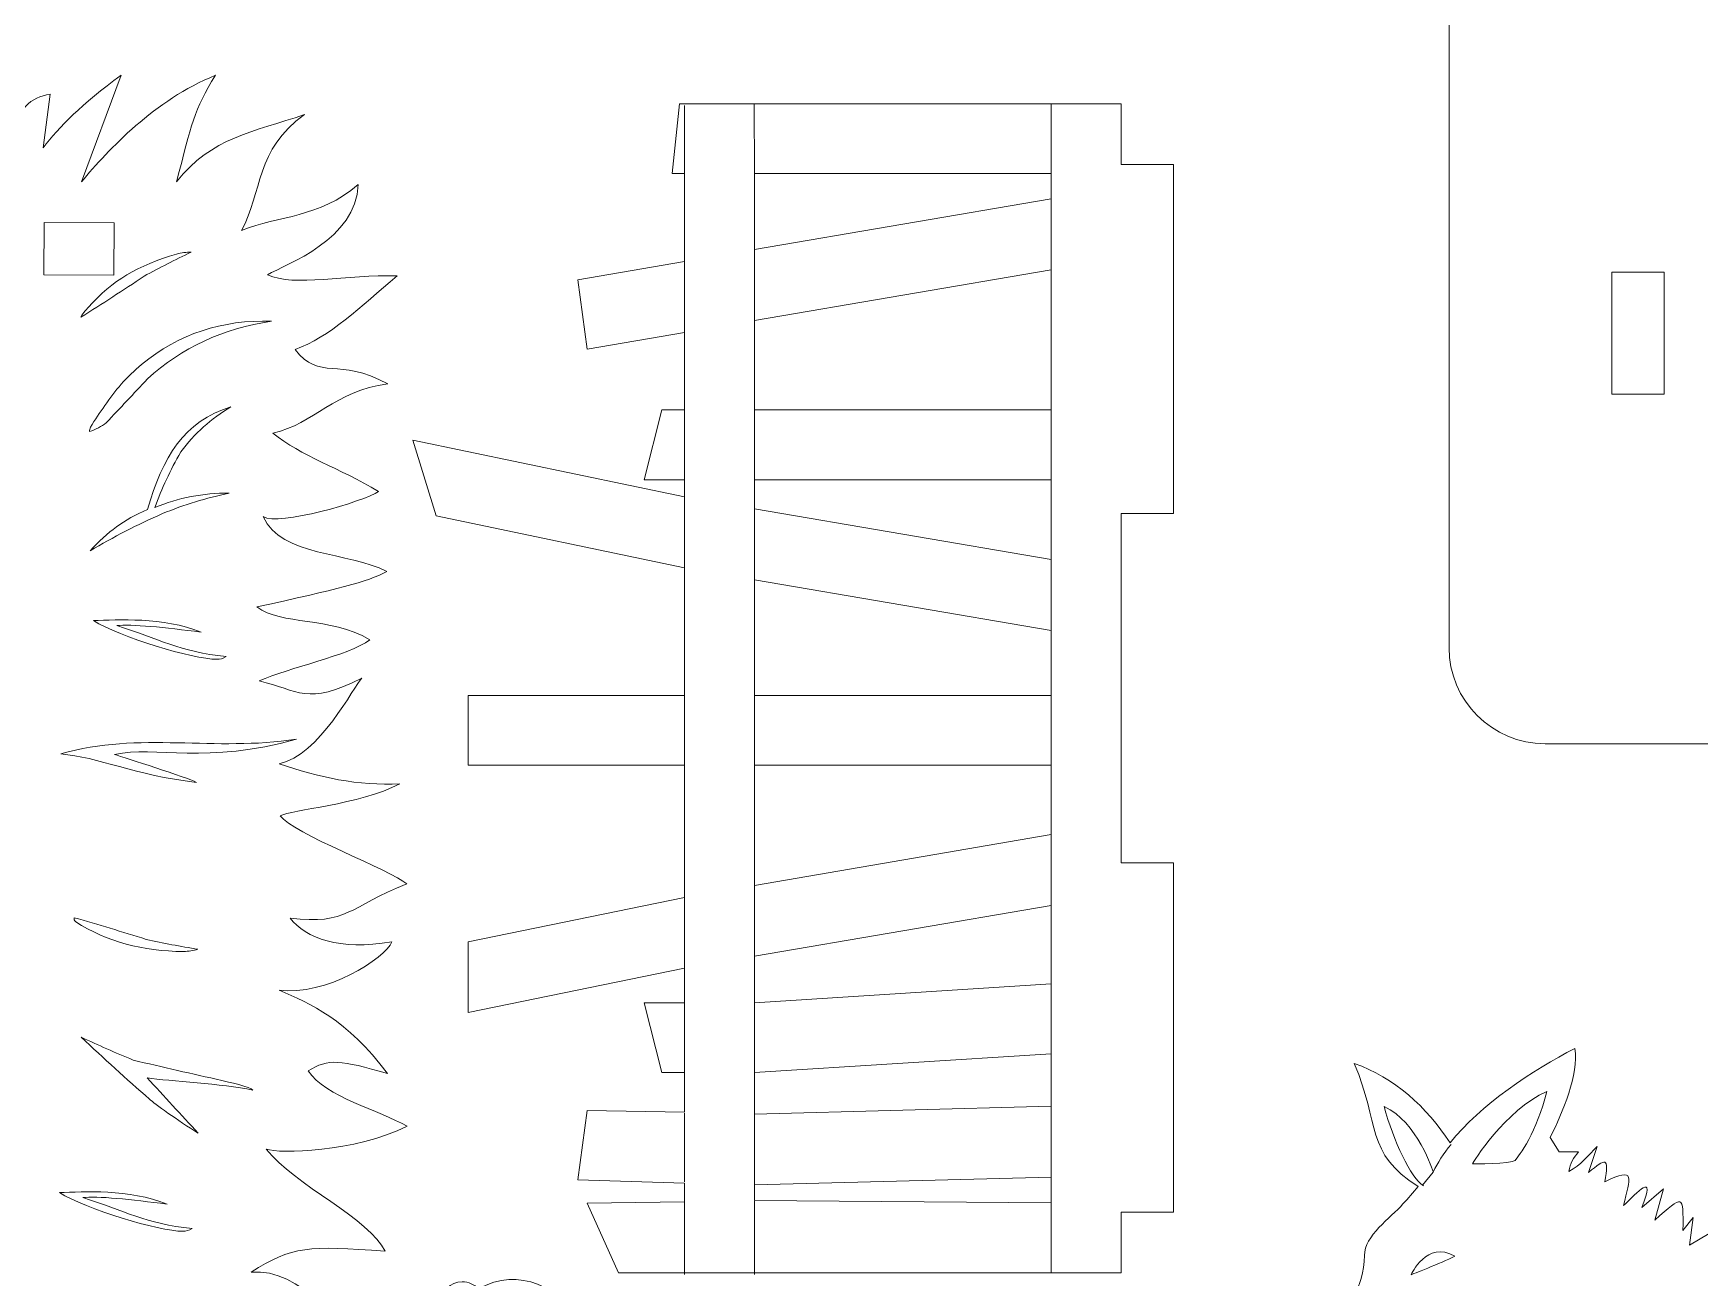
# Model space of a CAD drawing. Header units: millimetres. Extents: x -289 to 288, y -155 to 155.
# Drawn here: x 57.3 to 152.7, y -65.3 to 5.9 of the extents above; entities that cross this region are included whole.
import ezdxf

# ---------------------------------------------------------------- set-up
doc = ezdxf.new("R2010")
doc.units = ezdxf.units.MM
doc.header["$MEASUREMENT"] = 0
doc.layers.add('_0 28129', color=7, linetype='Continuous')

msp = doc.modelspace()

# ---------------------------------------------------------------- linework, layer by layer
at = {"layer": '_0 28129', "lineweight": 9}
for points, knots in [([(288.3793, 149.7266), (288.3793, 149.7266), (288.3793, -29.2675), (288.3793, -29.2675), (288.3793, -32.2941), (285.9028, -34.7704), (282.8764, -34.7704), (282.8764, -34.7704), (143.8823, -34.7704), (143.8823, -34.7704), (140.8559, -34.7704), (138.3793, -32.2939), (138.3793, -29.2675), (138.3793, -29.2675), (138.3793, 149.7266), (138.3793, 149.7266), (138.3793, 152.753), (140.8557, 155.2296), (143.8823, 155.2296), (143.8823, 155.2296), (282.8764, 155.2296), (282.8764, 155.2296), (285.903, 155.2296), (288.3793, 152.7532), (288.3793, 149.7266)], [0, 0, 0, 0, 0.125, 0.125, 0.125, 0.25, 0.25, 0.25, 0.375, 0.375, 0.375, 0.5, 0.5, 0.5, 0.625, 0.625, 0.625, 0.75, 0.75, 0.75, 0.875, 0.875, 0.875, 1, 1, 1, 1]), ([(69.558, -81.7732), (69.0666, -81.1802), (68.7035, -80.5333), (68.4819, -79.8268), (71.9935, -80.3969), (73.7049, -80.2872), (76.2805, -79.2121), (71.9943, -78.6985), (71.214, -76.6162), (70.1175, -75.5375), (71.6258, -74.8069), (75.2271, -74.2782), (78.1012, -74.1698), (75.8307, -72.2796), (71.429, -71.9133), (70.0607, -71.104), (71.5273, -69.6094), (74.8307, -69.9515), (76.1782, -68.7333), (75.0192, -68.3406), (72.6414, -64.7638), (69.7709, -65.0337), (72.1298, -63.5344), (73.0407, -63.4991), (77.4427, -63.8375), (76.6117, -62.0006), (72.2336, -60.0344), (70.6415, -57.9843), (71.3771, -58.2598), (75.6976, -58.1749), (78.7063, -56.6645), (77.1246, -55.7867), (74.0149, -54.9805), (73.0319, -53.505), (74.1999, -52.7819), (74.8763, -52.876), (77.5872, -53.6623), (75.2345, -50.533), (73.1672, -49.6482), (71.3767, -48.8814), (74.0022, -49.2525), (77.4883, -47.0496), (77.8267, -46.1149), (74.8145, -46.6277), (72.9162, -45.9038), (71.9992, -44.7611), (75.323, -45.154), (75.3394, -44.1225), (78.6838, -42.7951), (77.8017, -42.0249), (72.1063, -39.8796), (71.4386, -38.897), (72.0635, -38.543), (75.9245, -38.2824), (78.2979, -37.0626), (75.9187, -37.197), (73.6164, -36.688), (71.3705, -35.9148), (73.6814, -35.4774), (75.6675, -31.448), (76.1166, -31.0065), (72.9706, -32.6204), (72.4845, -31.6994), (70.2305, -31.1705), (71.9677, -30.3914), (75.3348, -29.7441), (76.5702, -28.8086), (74.2339, -27.4629), (71.5161, -28.0026), (70.1054, -26.932), (74.7239, -25.9085), (76.3867, -25.5276), (77.5469, -24.9032), (75.3307, -23.749), (71.5113, -24.0903), (70.4689, -21.7612), (71.2936, -22.327), (76.248, -20.8914), (77.0759, -20.3214), (74.8067, -18.9583), (72.6409, -18.3062), (71.0138, -16.9778), (73.4236, -16.4387), (74.507, -14.5686), (77.605, -14.1591), (74.7497, -12.5905), (73.7199, -14.039), (72.2857, -12.1807), (74.2521, -11.5152), (76.0236, -9.7324), (78.1294, -7.9781), (75.2551, -7.8708), (72.2228, -8.6359), (70.7143, -7.9059), (71.7633, -7.327), (75.841, -5.8587), (75.8925, -2.7489), (73.6581, -4.6731), (71.3886, -4.4932), (69.223, -5.3827), (70.4246, -3.1683), (70.0054, -0.7472), (72.8279, 1.2606), (69.9163, 0.2757), (67.4939, -0.0437), (65.5053, -2.583), (66.351, 0.7057), (66.4991, 1.5239), (67.7231, 3.5122), (64.2347, 2.0921), (61.6233, -0.7215), (60.0555, -2.5839), (60.0555, -2.5839), (62.3268, 3.5161), (62.3268, 3.5161), (60.0452, 1.8637), (58.7807, 0.5544), (57.8638, -0.6393), (57.8638, -0.6393), (58.2605, 2.4326), (58.2605, 2.4326), (57.149, 2.2562), (56.4023, 1.6762), (55.9048, -0.3884), (55.9048, -0.3884), (55.9048, -81.7732), (55.9048, -81.7732), (55.9048, -81.7732), (69.558, -81.7732), (69.558, -81.7732)], [0, 0, 0, 0, 0.0232558, 0.0232558, 0.0232558, 0.0465116, 0.0465116, 0.0465116, 0.0697674, 0.0697674, 0.0697674, 0.0930233, 0.0930233, 0.0930233, 0.1162791, 0.1162791, 0.1162791, 0.1395349, 0.1395349, 0.1395349, 0.1627907, 0.1627907, 0.1627907, 0.1860465, 0.1860465, 0.1860465, 0.2093023, 0.2093023, 0.2093023, 0.2325581, 0.2325581, 0.2325581, 0.255814, 0.255814, 0.255814, 0.2790698, 0.2790698, 0.2790698, 0.3023256, 0.3023256, 0.3023256, 0.3255814, 0.3255814, 0.3255814, 0.3488372, 0.3488372, 0.3488372, 0.372093, 0.372093, 0.372093, 0.3953488, 0.3953488, 0.3953488, 0.4186047, 0.4186047, 0.4186047, 0.4418605, 0.4418605, 0.4418605, 0.4651163, 0.4651163, 0.4651163, 0.4883721, 0.4883721, 0.4883721, 0.5116279, 0.5116279, 0.5116279, 0.5348837, 0.5348837, 0.5348837, 0.5581395, 0.5581395, 0.5581395, 0.5813953, 0.5813953, 0.5813953, 0.6046512, 0.6046512, 0.6046512, 0.627907, 0.627907, 0.627907, 0.6511628, 0.6511628, 0.6511628, 0.6744186, 0.6744186, 0.6744186, 0.6976744, 0.6976744, 0.6976744, 0.7209302, 0.7209302, 0.7209302, 0.744186, 0.744186, 0.744186, 0.7674419, 0.7674419, 0.7674419, 0.7906977, 0.7906977, 0.7906977, 0.8139535, 0.8139535, 0.8139535, 0.8372093, 0.8372093, 0.8372093, 0.8604651, 0.8604651, 0.8604651, 0.8837209, 0.8837209, 0.8837209, 0.9069767, 0.9069767, 0.9069767, 0.9302326, 0.9302326, 0.9302326, 0.9534884, 0.9534884, 0.9534884, 0.9767442, 0.9767442, 0.9767442, 1, 1, 1, 1]), ([(119.5993, 1.8835), (119.5993, 1.8835), (94.3055, 1.8835), (94.3055, 1.8835), (94.3055, 1.8835), (93.8823, -2.1165), (93.8823, -2.1165), (93.8823, -2.1165), (94.5993, -2.1165), (94.5993, -2.1165), (94.5993, -2.1165), (94.5993, -7.1525), (94.5993, -7.1525), (94.5993, -7.1525), (88.4817, -8.1984), (88.4817, -8.1984), (88.4817, -8.1984), (89.0177, -12.1648), (89.0177, -12.1648), (89.0177, -12.1648), (94.5993, -11.2105), (94.5993, -11.2105), (94.5993, -11.2105), (94.5993, -15.6512), (94.5993, -15.6512), (94.5993, -15.6512), (93.2914, -15.6512), (93.2914, -15.6512), (93.2914, -15.6512), (92.2914, -19.6512), (92.2914, -19.6512), (92.2914, -19.6512), (94.5993, -19.6512), (94.5993, -19.6512), (94.5993, -19.6512), (94.5993, -20.6318), (94.5993, -20.6318), (94.5993, -20.6318), (79.0253, -17.3753), (79.0253, -17.3753), (79.0253, -17.3753), (80.3668, -21.7087), (80.3668, -21.7087), (80.3668, -21.7087), (94.5993, -24.6899), (94.5993, -24.6899), (94.5993, -24.6899), (94.5993, -32.004), (94.5993, -32.004), (94.5993, -32.004), (82.1945, -32.004), (82.1945, -32.004), (82.1945, -32.004), (82.1945, -36.004), (82.1945, -36.004), (82.1945, -36.004), (94.5993, -36.004), (94.5993, -36.004), (94.5993, -36.004), (94.5993, -43.5653), (94.5993, -43.5653), (94.5993, -43.5653), (82.1945, -46.1103), (82.1945, -46.1103), (82.1945, -46.1103), (82.1945, -50.1684), (82.1945, -50.1684), (82.1945, -50.1684), (94.5993, -47.6234), (94.5993, -47.6234), (94.5993, -47.6234), (94.5993, -49.604), (94.5993, -49.604), (94.5993, -49.604), (92.2914, -49.604), (92.2914, -49.604), (92.2914, -49.604), (93.2914, -53.604), (93.2914, -53.604), (93.2914, -53.604), (94.5993, -53.604), (94.5993, -53.604), (94.5993, -53.604), (94.5993, -55.8681), (94.5993, -55.8681), (94.5993, -55.8681), (89.0177, -55.7717), (89.0177, -55.7717), (89.0177, -55.7717), (88.4817, -59.7381), (88.4817, -59.7381), (88.4817, -59.7381), (94.5993, -59.9261), (94.5993, -59.9261), (94.5993, -59.9261), (94.5993, -61.0047), (94.5993, -61.0047), (94.5993, -61.0047), (89.0211, -61.0762), (89.0211, -61.0762), (89.0211, -61.0762), (90.8096, -65.066), (90.8096, -65.066), (90.8096, -65.066), (119.5993, -65.066), (119.5993, -65.066), (119.5993, -65.066), (119.5993, -61.5912), (119.5993, -61.5912), (119.5993, -61.5912), (122.5993, -61.5912), (122.5993, -61.5912), (122.5993, -61.5912), (122.5993, -41.5912), (122.5993, -41.5912), (122.5993, -41.5912), (119.5993, -41.5912), (119.5993, -41.5912), (119.5993, -41.5912), (119.5993, -21.5912), (119.5993, -21.5912), (119.5993, -21.5912), (122.5993, -21.5912), (122.5993, -21.5912), (122.5993, -21.5912), (122.5993, -1.5912), (122.5993, -1.5912), (122.5993, -1.5912), (119.5993, -1.5912), (119.5993, -1.5912), (119.5993, -1.5912), (119.5993, 1.8835), (119.5993, 1.8835)], [0, 0, 0, 0, 0.0227273, 0.0227273, 0.0227273, 0.0454545, 0.0454545, 0.0454545, 0.0681818, 0.0681818, 0.0681818, 0.0909091, 0.0909091, 0.0909091, 0.1136364, 0.1136364, 0.1136364, 0.1363636, 0.1363636, 0.1363636, 0.1590909, 0.1590909, 0.1590909, 0.1818182, 0.1818182, 0.1818182, 0.2045455, 0.2045455, 0.2045455, 0.2272727, 0.2272727, 0.2272727, 0.25, 0.25, 0.25, 0.2727273, 0.2727273, 0.2727273, 0.2954545, 0.2954545, 0.2954545, 0.3181818, 0.3181818, 0.3181818, 0.3409091, 0.3409091, 0.3409091, 0.3636364, 0.3636364, 0.3636364, 0.3863636, 0.3863636, 0.3863636, 0.4090909, 0.4090909, 0.4090909, 0.4318182, 0.4318182, 0.4318182, 0.4545455, 0.4545455, 0.4545455, 0.4772727, 0.4772727, 0.4772727, 0.5, 0.5, 0.5, 0.5227273, 0.5227273, 0.5227273, 0.5454545, 0.5454545, 0.5454545, 0.5681818, 0.5681818, 0.5681818, 0.5909091, 0.5909091, 0.5909091, 0.6136364, 0.6136364, 0.6136364, 0.6363636, 0.6363636, 0.6363636, 0.6590909, 0.6590909, 0.6590909, 0.6818182, 0.6818182, 0.6818182, 0.7045455, 0.7045455, 0.7045455, 0.7272727, 0.7272727, 0.7272727, 0.75, 0.75, 0.75, 0.7727273, 0.7727273, 0.7727273, 0.7954545, 0.7954545, 0.7954545, 0.8181818, 0.8181818, 0.8181818, 0.8409091, 0.8409091, 0.8409091, 0.8636364, 0.8636364, 0.8636364, 0.8863636, 0.8863636, 0.8863636, 0.9090909, 0.9090909, 0.9090909, 0.9318182, 0.9318182, 0.9318182, 0.9545455, 0.9545455, 0.9545455, 0.9772727, 0.9772727, 0.9772727, 1, 1, 1, 1]), ([(98.5993, -6.4686), (98.5993, -6.4686), (115.5993, -3.5622), (115.5993, -3.5622), (115.5993, -3.5622), (115.5993, -2.1165), (115.5993, -2.1165), (115.5993, -2.1165), (98.5993, -2.1165), (98.5993, -2.1165), (98.5993, -2.1165), (98.5993, -6.4686), (98.5993, -6.4686)], [0, 0, 0, 0, 0.25, 0.25, 0.25, 0.5, 0.5, 0.5, 0.75, 0.75, 0.75, 1, 1, 1, 1]), ([(57.923, -4.9114), (57.923, -4.9114), (57.9048, -7.9113), (57.9048, -7.9113), (57.9048, -7.9113), (61.9048, -7.9295), (61.9048, -7.9295), (61.9048, -7.9295), (61.923, -4.9295), (61.923, -4.9295), (61.923, -4.9295), (57.923, -4.9114), (57.923, -4.9114)], [0, 0, 0, 0, 0.25, 0.25, 0.25, 0.5, 0.5, 0.5, 0.75, 0.75, 0.75, 1, 1, 1, 1]), ([(98.5993, -10.5266), (98.5993, -10.5266), (98.5993, -15.6512), (98.5993, -15.6512), (98.5993, -15.6512), (115.5993, -15.6512), (115.5993, -15.6512), (115.5993, -15.6512), (115.5993, -7.6202), (115.5993, -7.6202), (115.5993, -7.6202), (98.5993, -10.5266), (98.5993, -10.5266)], [0, 0, 0, 0, 0.25, 0.25, 0.25, 0.5, 0.5, 0.5, 0.75, 0.75, 0.75, 1, 1, 1, 1]), ([(147.7103, -14.7523), (147.7103, -14.7523), (147.7103, -7.7523), (147.7103, -7.7523), (147.7103, -7.7523), (150.7103, -7.7523), (150.7103, -7.7523), (150.7103, -7.7523), (150.7103, -14.7523), (150.7103, -14.7523), (150.7103, -14.7523), (147.7103, -14.7523), (147.7103, -14.7523)], [0, 0, 0, 0, 0.25, 0.25, 0.25, 0.5, 0.5, 0.5, 0.75, 0.75, 0.75, 1, 1, 1, 1]), ([(115.5993, -19.6512), (115.5993, -19.6512), (115.5993, -24.2222), (115.5993, -24.2222), (115.5993, -24.2222), (98.5993, -21.3157), (98.5993, -21.3157), (98.5993, -21.3157), (98.5993, -19.6512), (98.5993, -19.6512), (98.5993, -19.6512), (115.5993, -19.6512), (115.5993, -19.6512)], [0, 0, 0, 0, 0.25, 0.25, 0.25, 0.5, 0.5, 0.5, 0.75, 0.75, 0.75, 1, 1, 1, 1]), ([(115.5993, -32.004), (115.5993, -32.004), (98.5993, -32.004), (98.5993, -32.004), (98.5993, -32.004), (98.5993, -25.3737), (98.5993, -25.3737), (98.5993, -25.3737), (115.5993, -28.2802), (115.5993, -28.2802), (115.5993, -28.2802), (115.5993, -32.004), (115.5993, -32.004)], [0, 0, 0, 0, 0.25, 0.25, 0.25, 0.5, 0.5, 0.5, 0.75, 0.75, 0.75, 1, 1, 1, 1]), ([(190.3001, -112.2846), (190.3001, -112.2846), (175.3001, -112.2846), (175.3001, -112.2846), (175.3001, -112.2846), (175.3001, -109.2846), (175.3001, -109.2846), (175.3001, -109.2846), (164.6109, -109.2846), (164.6109, -109.2846), (164.6109, -109.2846), (164.6109, -112.2846), (164.6109, -112.2846), (164.6109, -112.2846), (149.6109, -112.2846), (149.6109, -112.2846), (149.6109, -112.2846), (149.6109, -109.2846), (149.6109, -109.2846), (149.6109, -109.2846), (142.1426, -109.2846), (142.1426, -109.2846), (145.87, -107.6831), (149.1952, -107.012), (151.2849, -106.9306), (151.5971, -104.9994), (153.6756, -103.6083), (153.9171, -101.6194), (154.001, -100.9283), (153.4038, -97.0759), (153.0886, -96.4907), (152.6453, -95.6678), (153.0533, -93.1213), (152.4984, -91.8529), (151.5888, -89.7736), (151.2733, -87.1426), (150.6565, -84.9552), (148.5431, -85.0964), (147.6887, -82.1108), (146.8906, -80.6946), (142.441, -85.0279), (137.7057, -81.2426), (137.0166, -75.7293), (136.939, -75.1085), (136.8034, -74.4973), (136.6072, -73.9037), (135.8021, -74.2947), (135.2563, -74.8262), (134.7774, -75.6074), (133.808, -77.1888), (132.9189, -76.0504), (132.6463, -75.9164), (131.1549, -75.7625), (130.2263, -74.8595), (129.9607, -73.3988), (129.2259, -69.358), (133.5323, -67.8267), (133.5323, -64.0775), (133.5323, -62.9543), (135.0194, -61.9322), (135.7414, -61.1283), (136.0357, -60.8006), (136.3244, -60.4675), (136.6101, -60.1322), (133.5707, -58.198), (134.4287, -56.5686), (132.9562, -53.0779), (135.2217, -53.8726), (137.1152, -55.5804), (138.4397, -57.6226), (140.1629, -55.456), (143.2131, -53.4308), (145.5879, -52.2181), (145.8331, -53.7061), (144.8896, -55.8745), (144.1729, -57.3111), (144.1729, -57.3111), (144.6862, -58.144), (144.6862, -58.144), (144.6862, -58.144), (145.8015, -58.144), (145.8015, -58.144), (145.5265, -58.4802), (145.2824, -58.7954), (145.2495, -59.2595), (145.9229, -58.9318), (146.3821, -58.3079), (146.8562, -57.8337), (146.8562, -57.8337), (146.3686, -59.3275), (146.3686, -59.3275), (147.3863, -58.4908), (147.5323, -58.4073), (147.3054, -59.8668), (149.1049, -58.9541), (148.7583, -59.6245), (148.3729, -61.2234), (149.1418, -60.4863), (150.2736, -59.1839), (149.4271, -61.3376), (149.4271, -61.3376), (150.6654, -60.2511), (150.6654, -60.2511), (150.6654, -60.2511), (150.1684, -62.0456), (150.1684, -62.0456), (151.8146, -60.6035), (151.8002, -60.5132), (151.7782, -62.6418), (151.7782, -62.6418), (152.3637, -61.8939), (152.3637, -61.8939), (152.3637, -61.8939), (152.156, -63.4865), (152.156, -63.4865), (152.156, -63.4865), (153.2705, -62.8232), (153.2705, -62.8232), (153.2705, -62.8232), (153.2705, -64.0483), (153.2705, -64.0483), (153.2705, -64.0483), (155.0068, -63.1958), (155.0068, -63.1958), (155.0068, -63.1958), (154.4282, -64.4848), (154.4282, -64.4848), (154.4282, -64.4848), (154.7803, -64.3243), (154.7803, -64.3243), (155.1111, -63.3254), (156.3507, -62.1424), (157.2206, -61.5459), (156.8245, -60.5715), (157.1428, -60.6407), (158.0363, -59.9495), (158.6268, -59.4927), (163.3539, -56.0754), (163.5232, -55.8135), (163.9717, -55.1197), (164.3793, -53.2715), (165.1351, -52.0904), (165.4259, -51.6359), (165.0776, -50.7926), (165.5459, -50.1556), (165.9104, -49.6598), (165.6514, -48.5071), (165.9208, -47.9492), (166.146, -47.4828), (166.9056, -46.6847), (167.4621, -46.4159), (167.3136, -46.1421), (166.7586, -45.5506), (166.5333, -45.4058), (165.7043, -46.1936), (165.4915, -46.9671), (164.0959, -46.8011), (163.4234, -46.7211), (162.9391, -46.3938), (162.6114, -45.8126), (163.232, -45.4849), (163.5049, -44.0423), (163.3145, -43.8431), (163.0098, -43.5245), (162.5203, -43.519), (162.6626, -42.891), (162.6626, -42.891), (162.0682, -42.7939), (162.0682, -42.7939), (162.4722, -41.7746), (163.0911, -40.8106), (162.6507, -39.6475), (162.2852, -38.9901), (161.9683, -37.9062), (162.44, -37.238), (163.0565, -36.3649), (164.111, -36.4429), (165.0617, -36.2134), (166.1441, -35.9522), (167.3852, -35.2596), (168.4663, -35.8545), (172.7782, -38.227), (169.9533, -39.7381), (172.2585, -42.52), (172.9921, -43.4053), (173.7404, -45.1445), (172.1305, -45.5325), (173.36, -46.3986), (174.0836, -47.6703), (174.3914, -49.0724), (175.7515, -55.27), (175.4715, -57.8574), (175.4715, -63.7164), (175.4715, -64.6362), (174.3894, -66.5136), (173.5676, -67.1931), (177.7625, -66.277), (181.1362, -64.9434), (185.5236, -66.1194), (187.8075, -66.7316), (189.9875, -68.014), (190.961, -70.2578), (191.8215, -72.1603), (192.1263, -74.3424), (191.9879, -76.4183), (191.8377, -78.6708), (191.8188, -82.5409), (193.2796, -84.4461), (194.4575, -85.9823), (194.5811, -91.2254), (194.6362, -93.3205), (193.8679, -91.7324), (193.0083, -90.2495), (191.9941, -88.8062), (190.6537, -86.8986), (190.2763, -84.5168), (190.4381, -82.201), (190.6258, -79.5155), (190.7251, -79.273), (190.6554, -76.4185), (189.7959, -79.0311), (188.6812, -81.7319), (187.078, -83.9755), (185.8136, -85.7449), (185.9376, -88.3226), (186.9131, -90.1977), (187.3548, -91.0468), (187.9865, -92.1249), (187.8352, -93.1083), (187.5007, -95.282), (186.445, -101.4239), (186.7527, -103.6567), (186.8432, -104.3135), (187.261, -104.8987), (186.696, -105.4635), (186.5886, -105.5708), (186.443, -105.7119), (186.2956, -105.8661), (189.8812, -104.6951), (191.4904, -105.8873), (194.1796, -109.2846), (194.1796, -109.2846), (190.3001, -109.2846), (190.3001, -109.2846), (190.3001, -109.2846), (190.3001, -112.2846), (190.3001, -112.2846)], [0, 0, 0, 0, 0.0121951, 0.0121951, 0.0121951, 0.0243902, 0.0243902, 0.0243902, 0.0365854, 0.0365854, 0.0365854, 0.0487805, 0.0487805, 0.0487805, 0.0609756, 0.0609756, 0.0609756, 0.0731707, 0.0731707, 0.0731707, 0.0853659, 0.0853659, 0.0853659, 0.097561, 0.097561, 0.097561, 0.1097561, 0.1097561, 0.1097561, 0.1219512, 0.1219512, 0.1219512, 0.1341463, 0.1341463, 0.1341463, 0.1463415, 0.1463415, 0.1463415, 0.1585366, 0.1585366, 0.1585366, 0.1707317, 0.1707317, 0.1707317, 0.1829268, 0.1829268, 0.1829268, 0.195122, 0.195122, 0.195122, 0.2073171, 0.2073171, 0.2073171, 0.2195122, 0.2195122, 0.2195122, 0.2317073, 0.2317073, 0.2317073, 0.2439024, 0.2439024, 0.2439024, 0.2560976, 0.2560976, 0.2560976, 0.2682927, 0.2682927, 0.2682927, 0.2804878, 0.2804878, 0.2804878, 0.2926829, 0.2926829, 0.2926829, 0.304878, 0.304878, 0.304878, 0.3170732, 0.3170732, 0.3170732, 0.3292683, 0.3292683, 0.3292683, 0.3414634, 0.3414634, 0.3414634, 0.3536585, 0.3536585, 0.3536585, 0.3658537, 0.3658537, 0.3658537, 0.3780488, 0.3780488, 0.3780488, 0.3902439, 0.3902439, 0.3902439, 0.402439, 0.402439, 0.402439, 0.4146341, 0.4146341, 0.4146341, 0.4268293, 0.4268293, 0.4268293, 0.4390244, 0.4390244, 0.4390244, 0.4512195, 0.4512195, 0.4512195, 0.4634146, 0.4634146, 0.4634146, 0.4756098, 0.4756098, 0.4756098, 0.4878049, 0.4878049, 0.4878049, 0.5, 0.5, 0.5, 0.5121951, 0.5121951, 0.5121951, 0.5243902, 0.5243902, 0.5243902, 0.5365854, 0.5365854, 0.5365854, 0.5487805, 0.5487805, 0.5487805, 0.5609756, 0.5609756, 0.5609756, 0.5731707, 0.5731707, 0.5731707, 0.5853659, 0.5853659, 0.5853659, 0.597561, 0.597561, 0.597561, 0.6097561, 0.6097561, 0.6097561, 0.6219512, 0.6219512, 0.6219512, 0.6341463, 0.6341463, 0.6341463, 0.6463415, 0.6463415, 0.6463415, 0.6585366, 0.6585366, 0.6585366, 0.6707317, 0.6707317, 0.6707317, 0.6829268, 0.6829268, 0.6829268, 0.695122, 0.695122, 0.695122, 0.7073171, 0.7073171, 0.7073171, 0.7195122, 0.7195122, 0.7195122, 0.7317073, 0.7317073, 0.7317073, 0.7439024, 0.7439024, 0.7439024, 0.7560976, 0.7560976, 0.7560976, 0.7682927, 0.7682927, 0.7682927, 0.7804878, 0.7804878, 0.7804878, 0.7926829, 0.7926829, 0.7926829, 0.804878, 0.804878, 0.804878, 0.8170732, 0.8170732, 0.8170732, 0.8292683, 0.8292683, 0.8292683, 0.8414634, 0.8414634, 0.8414634, 0.8536585, 0.8536585, 0.8536585, 0.8658537, 0.8658537, 0.8658537, 0.8780488, 0.8780488, 0.8780488, 0.8902439, 0.8902439, 0.8902439, 0.902439, 0.902439, 0.902439, 0.9146341, 0.9146341, 0.9146341, 0.9268293, 0.9268293, 0.9268293, 0.9390244, 0.9390244, 0.9390244, 0.9512195, 0.9512195, 0.9512195, 0.9634146, 0.9634146, 0.9634146, 0.9756098, 0.9756098, 0.9756098, 0.9878049, 0.9878049, 0.9878049, 1, 1, 1, 1]), ([(115.5993, -39.975), (115.5993, -39.975), (98.5993, -42.8815), (98.5993, -42.8815), (98.5993, -42.8815), (98.5993, -36.004), (98.5993, -36.004), (98.5993, -36.004), (115.5993, -36.004), (115.5993, -36.004), (115.5993, -36.004), (115.5993, -39.975), (115.5993, -39.975)], [0, 0, 0, 0, 0.25, 0.25, 0.25, 0.5, 0.5, 0.5, 0.75, 0.75, 0.75, 1, 1, 1, 1]), ([(115.5993, -48.5283), (115.5993, -48.5283), (115.5993, -44.033), (115.5993, -44.033), (115.5993, -44.033), (98.5993, -46.9395), (98.5993, -46.9395), (98.5993, -46.9395), (98.5993, -49.604), (98.5993, -49.604), (98.5993, -49.604), (115.5993, -48.5283), (115.5993, -48.5283)], [0, 0, 0, 0, 0.25, 0.25, 0.25, 0.5, 0.5, 0.5, 0.75, 0.75, 0.75, 1, 1, 1, 1]), ([(98.5993, -55.9801), (98.5993, -55.9801), (98.5993, -53.604), (98.5993, -53.604), (98.5993, -53.604), (115.5993, -52.5283), (115.5993, -52.5283), (115.5993, -52.5283), (115.5993, -55.5266), (115.5993, -55.5266), (115.5993, -55.5266), (98.5993, -55.9801), (98.5993, -55.9801)], [0, 0, 0, 0, 0.25, 0.25, 0.25, 0.5, 0.5, 0.5, 0.75, 0.75, 0.75, 1, 1, 1, 1]), ([(98.5993, -60.0381), (98.5993, -60.0381), (115.5993, -59.5846), (115.5993, -59.5846), (115.5993, -59.5846), (115.5993, -61.066), (115.5993, -61.066), (115.5993, -61.066), (98.5993, -60.9332), (98.5993, -60.9332), (98.5993, -60.9332), (98.5993, -60.0381), (98.5993, -60.0381)], [0, 0, 0, 0, 0.25, 0.25, 0.25, 0.5, 0.5, 0.5, 0.75, 0.75, 0.75, 1, 1, 1, 1]), ([(88.7618, -138.734), (88.7618, -138.734), (88.7618, -141.734), (88.7618, -141.734), (88.7618, -141.734), (66.7618, -141.734), (66.7618, -141.734), (66.7618, -141.734), (66.7618, -138.734), (66.7618, -138.734), (66.7618, -138.734), (65.6096, -138.734), (65.6096, -138.734), (64.6108, -138.4523), (63.4446, -138.0505), (62.6496, -137.5446), (62.2255, -137.2746), (61.9019, -136.8955), (62.0101, -136.363), (62.0948, -135.9461), (62.4594, -135.537), (62.7344, -135.2253), (63.186, -134.7135), (63.6415, -134.2188), (64.0734, -133.6883), (64.7321, -132.8792), (65.3288, -132.028), (65.8729, -131.1377), (66.2669, -130.4929), (66.5498, -129.6212), (66.7621, -128.899), (67.1053, -127.7318), (67.3671, -126.5254), (67.6005, -125.3319), (68.225, -122.1395), (68.6676, -118.8787), (69.0836, -115.6528), (69.5523, -112.0187), (69.9701, -108.3781), (70.4129, -104.7408), (70.8029, -101.5373), (71.1984, -98.3114), (71.7347, -95.1291), (71.991, -93.6084), (72.3718, -92.1138), (72.8827, -90.6589), (72.4021, -90.4118), (71.9467, -90.1248), (71.5287, -89.814), (71.3103, -89.6517), (71.2519, -89.3523), (71.3931, -89.1197), (71.5583, -88.8475), (71.7272, -88.5776), (71.8986, -88.3092), (71.929, -88.2615), (71.9659, -88.2204), (72.0075, -88.1863), (72.0215, -88.1322), (72.0449, -88.0799), (72.0776, -88.0296), (73.9545, -85.1431), (76.6518, -81.861), (79.7096, -80.0197), (79.3527, -79.4901), (79.1973, -78.8661), (79.2829, -78.22), (79.4088, -77.2694), (80.196, -76.5663), (81.0605, -76.175), (81.0374, -76.153), (81.016, -76.1287), (80.9965, -76.102), (80.9965, -76.102), (79.4542, -73.9902), (79.4542, -73.9902), (79.3439, -73.8392), (79.3213, -73.6567), (79.3914, -73.4833), (79.4615, -73.3099), (79.6046, -73.1945), (79.7889, -73.1626), (79.7889, -73.1626), (80.0827, -73.1118), (80.0827, -73.1118), (79.8511, -72.419), (79.7664, -71.5368), (79.7917, -70.8657), (79.8367, -69.673), (80.1964, -68.5563), (80.8999, -67.6148), (80.7236, -67.3989), (80.6202, -67.1245), (80.6202, -66.8305), (80.6202, -66.1421), (81.1786, -65.5836), (81.8671, -65.5836), (82.2274, -65.5836), (82.5546, -65.738), (82.7829, -65.9872), (85.1685, -64.6745), (87.4242, -65.9404), (88.8642, -67.9369), (88.8758, -67.9014), (88.8869, -67.8664), (88.8975, -67.832), (88.9468, -67.6724), (89.0562, -67.5556), (89.2123, -67.496), (89.3684, -67.4365), (89.5277, -67.4507), (89.6709, -67.5369), (90.5779, -68.0837), (90.6154, -69.2176), (90.999, -70.0997), (91.1078, -70.3499), (91.2009, -70.6219), (91.2322, -70.8941), (91.2488, -71.0388), (91.2111, -71.1694), (91.1199, -71.283), (91.0919, -71.3179), (91.0625, -71.3529), (91.032, -71.3877), (91.0371, -71.4004), (91.0419, -71.4133), (91.0462, -71.4266), (91.1825, -71.8437), (91.47, -72.3007), (91.8923, -72.4697), (92.2601, -72.6168), (92.6417, -72.7259), (93.0062, -72.8731), (93.3886, -73.0276), (93.7346, -73.2522), (93.8049, -73.6914), (93.8055, -73.6955), (93.8061, -73.699), (93.8066, -73.7032), (93.8624, -74.1102), (93.6692, -74.2743), (93.4026, -74.5113), (93.3252, -74.5801), (93.2609, -74.6633), (93.2064, -74.7537), (93.8347, -75.2534), (93.7407, -76.3719), (93.6591, -77.1346), (93.6238, -77.4649), (93.4038, -78.9641), (93.6806, -79.1878), (94.3218, -79.7061), (94.6429, -80.6347), (94.6887, -81.4391), (94.7039, -81.7054), (94.6868, -82.0115), (94.6173, -82.2999), (94.6173, -82.2999), (95.3819, -81.6242), (95.3819, -81.6242), (95.5261, -81.4967), (95.713, -81.4586), (95.8956, -81.5194), (95.9196, -81.5274), (95.9426, -81.5368), (95.9646, -81.5475), (96.1129, -81.517), (96.2681, -81.5529), (96.3939, -81.653), (96.3939, -81.653), (98.9946, -83.7231), (98.9946, -83.7231), (99.0751, -83.7872), (99.1327, -83.8683), (99.1646, -83.9584), (99.1956, -83.9775), (99.2251, -84.0001), (99.253, -84.0262), (99.386, -84.1507), (99.4426, -84.3194), (99.4117, -84.499), (99.4117, -84.499), (98.8014, -88.0387), (98.8014, -88.0387), (99.1578, -88.0321), (99.5009, -88.1319), (99.7371, -88.4259), (100.2625, -89.08), (99.7228, -89.9966), (99.3012, -90.5435), (98.4322, -91.671), (96.5285, -92.2517), (95.1081, -92.5083), (95.2867, -93.6316), (95.7498, -94.8172), (96.54, -95.6389), (96.7047, -95.8102), (96.7351, -96.0602), (96.6162, -96.2659), (95.5676, -98.0808), (92.3941, -99.7286), (90.3785, -100.0244), (90.3697, -100.0257), (92.1881, -110.6296), (92.3518, -111.6248), (92.5818, -113.0222), (92.7298, -114.4501), (92.8602, -115.8601), (93.0245, -117.6379), (93.1519, -119.4203), (93.2637, -121.2021), (93.6333, -127.0911), (93.6201, -133.0099), (93.9896, -138.734), (93.9896, -138.734), (88.7618, -138.734), (88.7618, -138.734)], [0, 0, 0, 0, 0.0138889, 0.0138889, 0.0138889, 0.0277778, 0.0277778, 0.0277778, 0.0416667, 0.0416667, 0.0416667, 0.0555556, 0.0555556, 0.0555556, 0.0694444, 0.0694444, 0.0694444, 0.0833333, 0.0833333, 0.0833333, 0.0972222, 0.0972222, 0.0972222, 0.1111111, 0.1111111, 0.1111111, 0.125, 0.125, 0.125, 0.1388889, 0.1388889, 0.1388889, 0.1527778, 0.1527778, 0.1527778, 0.1666667, 0.1666667, 0.1666667, 0.1805556, 0.1805556, 0.1805556, 0.1944444, 0.1944444, 0.1944444, 0.2083333, 0.2083333, 0.2083333, 0.2222222, 0.2222222, 0.2222222, 0.2361111, 0.2361111, 0.2361111, 0.25, 0.25, 0.25, 0.2638889, 0.2638889, 0.2638889, 0.2777778, 0.2777778, 0.2777778, 0.2916667, 0.2916667, 0.2916667, 0.3055556, 0.3055556, 0.3055556, 0.3194444, 0.3194444, 0.3194444, 0.3333333, 0.3333333, 0.3333333, 0.3472222, 0.3472222, 0.3472222, 0.3611111, 0.3611111, 0.3611111, 0.375, 0.375, 0.375, 0.3888889, 0.3888889, 0.3888889, 0.4027778, 0.4027778, 0.4027778, 0.4166667, 0.4166667, 0.4166667, 0.4305556, 0.4305556, 0.4305556, 0.4444444, 0.4444444, 0.4444444, 0.4583333, 0.4583333, 0.4583333, 0.4722222, 0.4722222, 0.4722222, 0.4861111, 0.4861111, 0.4861111, 0.5, 0.5, 0.5, 0.5138889, 0.5138889, 0.5138889, 0.5277778, 0.5277778, 0.5277778, 0.5416667, 0.5416667, 0.5416667, 0.5555556, 0.5555556, 0.5555556, 0.5694444, 0.5694444, 0.5694444, 0.5833333, 0.5833333, 0.5833333, 0.5972222, 0.5972222, 0.5972222, 0.6111111, 0.6111111, 0.6111111, 0.625, 0.625, 0.625, 0.6388889, 0.6388889, 0.6388889, 0.6527778, 0.6527778, 0.6527778, 0.6666667, 0.6666667, 0.6666667, 0.6805556, 0.6805556, 0.6805556, 0.6944444, 0.6944444, 0.6944444, 0.7083333, 0.7083333, 0.7083333, 0.7222222, 0.7222222, 0.7222222, 0.7361111, 0.7361111, 0.7361111, 0.75, 0.75, 0.75, 0.7638889, 0.7638889, 0.7638889, 0.7777778, 0.7777778, 0.7777778, 0.7916667, 0.7916667, 0.7916667, 0.8055556, 0.8055556, 0.8055556, 0.8194444, 0.8194444, 0.8194444, 0.8333333, 0.8333333, 0.8333333, 0.8472222, 0.8472222, 0.8472222, 0.8611111, 0.8611111, 0.8611111, 0.875, 0.875, 0.875, 0.8888889, 0.8888889, 0.8888889, 0.9027778, 0.9027778, 0.9027778, 0.9166667, 0.9166667, 0.9166667, 0.9305556, 0.9305556, 0.9305556, 0.9444444, 0.9444444, 0.9444444, 0.9583333, 0.9583333, 0.9583333, 0.9722222, 0.9722222, 0.9722222, 0.9861111, 0.9861111, 0.9861111, 1, 1, 1, 1])]:
    msp.add_open_spline(points, degree=3, knots=knots, dxfattribs=at)
at = {"layer": '_0 28129', "color": 242, "lineweight": 9}
for points in [[(94.5953, -2.127), (94.5953, -2.127), (94.5953, 1.7888), (94.5953, 1.7888)], [(98.5953, -2.127), (98.5953, -2.127), (98.5873, 1.8835), (98.5873, 1.8835)], [(115.5953, -2.127), (115.5953, -2.127), (115.5873, 1.8835), (115.5873, 1.8835)], [(115.5993, -7.6202), (115.5993, -7.6202), (115.5993, -3.5622), (115.5993, -3.5622)], [(98.5993, -10.5266), (98.5993, -10.5266), (98.5993, -6.4686), (98.5993, -6.4686)], [(94.5953, -11.2174), (94.5953, -11.2174), (94.5953, -7.1734), (94.5953, -7.1734)], [(94.5953, -19.6414), (94.5953, -19.6414), (94.5953, -15.6454), (94.5953, -15.6454)], [(98.5953, -19.6414), (98.5953, -19.6414), (98.5953, -15.6454), (98.5953, -15.6454)], [(115.5953, -19.6414), (115.5953, -19.6414), (115.5953, -15.6454), (115.5953, -15.6454)], [(94.5993, -24.6676), (94.5993, -24.6676), (94.5993, -20.6374), (94.5993, -20.6374)], [(98.5993, -25.3737), (98.5993, -25.3737), (98.5993, -21.3157), (98.5993, -21.3157)], [(115.5993, -28.2802), (115.5993, -28.2802), (115.5993, -24.2222), (115.5993, -24.2222)], [(94.5993, -35.9801), (94.5993, -35.9801), (94.5993, -32.0239), (94.5993, -32.0239)], [(98.5993, -35.9801), (98.5993, -35.9801), (98.5993, -32.0239), (98.5993, -32.0239)], [(115.5993, -35.9801), (115.5993, -35.9801), (115.5993, -32.0239), (115.5993, -32.0239)], [(115.5993, -44.033), (115.5993, -44.033), (115.5993, -39.975), (115.5993, -39.975)], [(98.5993, -46.9395), (98.5993, -46.9395), (98.5993, -42.8815), (98.5993, -42.8815)], [(94.5993, -47.6499), (94.5993, -47.6499), (94.5993, -43.5798), (94.5993, -43.5798)], [(115.5993, -52.5283), (115.5993, -52.5283), (115.5993, -48.5283), (115.5993, -48.5283)], [(94.5993, -53.6414), (94.5993, -53.6414), (94.5993, -49.5882), (94.5993, -49.5882)], [(98.5993, -53.6414), (98.5993, -53.6414), (98.5993, -49.5882), (98.5993, -49.5882)], [(94.5993, -59.868), (94.5993, -59.868), (94.5993, -55.9214), (94.5993, -55.9214)], [(98.5993, -60.0381), (98.5993, -60.0381), (98.5993, -55.9214), (98.5993, -55.9214)], [(115.5993, -59.5846), (115.5993, -59.5846), (115.5993, -55.5266), (115.5993, -55.5266)], [(138.4966, -57.7129), (138.0654, -58.2408), (137.7166, -58.7742), (137.4784, -59.3024)], [(94.5993, -65.1628), (94.5993, -65.1628), (94.5993, -60.9596), (94.5993, -60.9596)], [(98.5993, -65.1628), (98.5993, -65.1628), (98.5993, -60.9596), (98.5993, -60.9596)], [(115.5993, -65.066), (115.5993, -65.066), (115.5993, -61.066), (115.5993, -61.066)]]:
    msp.add_open_spline(points, degree=3, dxfattribs=at)
for points, knots in [([(60.4399, -9.7815), (61.8409, -8.2023), (63.2651, -7.3862), (65.5012, -6.7281), (65.7834, -6.6524), (66.0595, -6.6155), (66.3296, -6.619), (65.4187, -7.0502), (64.5229, -7.5079), (63.6405, -7.9918), (62.4493, -8.7894), (61.2444, -9.5732), (60.0265, -10.3421), (59.9861, -10.2565), (60.3862, -9.8686), (60.4399, -9.7815)], [0, 0, 0, 0, 0.2, 0.2, 0.2, 0.4, 0.4, 0.4, 0.6, 0.6, 0.6, 0.8, 0.8, 0.8, 1, 1, 1, 1]), ([(60.5701, -16.6369), (61.0868, -15.7969), (61.6731, -14.9737), (62.3298, -14.1674), (62.6977, -13.7752), (63.0879, -13.4008), (63.502, -13.0432), (65.6293, -11.2962), (68.11, -10.4732), (70.9439, -10.5743), (68.1586, -10.9862), (65.7881, -12.0876), (63.8323, -13.8782), (63.0469, -14.7142), (62.2608, -15.5496), (61.4752, -16.3857), (61.1913, -16.6028), (60.8733, -16.7709), (60.5201, -16.8904), (60.5119, -16.8049), (60.5284, -16.72), (60.5701, -16.6369)], [0, 0, 0, 0, 0.1428571, 0.1428571, 0.1428571, 0.2857143, 0.2857143, 0.2857143, 0.4285714, 0.4285714, 0.4285714, 0.5714286, 0.5714286, 0.5714286, 0.7142857, 0.7142857, 0.7142857, 0.8571429, 0.8571429, 0.8571429, 1, 1, 1, 1]), ([(60.5606, -23.7217), (61.5437, -22.6092), (62.4743, -21.9539), (63.8395, -21.3501), (64.6965, -18.3622), (65.9269, -16.2829), (68.6141, -15.4776), (67.4833, -16.1408), (66.5253, -17.0003), (65.7391, -18.0571), (65.1407, -19.0996), (64.6441, -20.1617), (64.2495, -21.2446), (65.613, -20.6777), (67.0336, -20.4024), (68.5105, -20.4195), (67.2033, -20.6877), (65.9331, -21.0769), (64.7009, -21.5873), (63.248, -22.2245), (61.8677, -22.9361), (60.5606, -23.7217)], [0, 0, 0, 0, 0.1428571, 0.1428571, 0.1428571, 0.2857143, 0.2857143, 0.2857143, 0.4285714, 0.4285714, 0.4285714, 0.5714286, 0.5714286, 0.5714286, 0.7142857, 0.7142857, 0.7142857, 0.8571429, 0.8571429, 0.8571429, 1, 1, 1, 1]), ([(60.737, -27.72), (62.1201, -27.678), (64.7202, -27.4868), (66.9083, -28.3785), (64.8743, -28.1154), (62.8665, -27.8975), (62.0796, -28.006), (64.461, -28.7548), (65.6922, -29.492), (68.3354, -29.7805), (68.1636, -29.8865), (67.9872, -29.9369), (67.8055, -29.9314), (66.4319, -29.9409), (62.2542, -28.6482), (60.737, -27.72)], [0, 0, 0, 0, 0.2, 0.2, 0.2, 0.4, 0.4, 0.4, 0.6, 0.6, 0.6, 0.8, 0.8, 0.8, 1, 1, 1, 1]), ([(58.8684, -35.3525), (61.0102, -35.5239), (63.1202, -36.5776), (66.6356, -36.9836), (66.1411, -36.7027), (62.5065, -35.5687), (61.953, -35.3824), (64.2669, -34.8797), (67.2491, -35.9696), (72.3746, -34.5081), (67.6839, -35.2385), (63.3856, -34.0465), (58.8684, -35.3525)], [0, 0, 0, 0, 0.25, 0.25, 0.25, 0.5, 0.5, 0.5, 0.75, 0.75, 0.75, 1, 1, 1, 1]), ([(59.7231, -44.9725), (61.5103, -46.096), (63.568, -46.6604), (65.8988, -46.6659), (66.1911, -46.6597), (66.4664, -46.6178), (66.7248, -46.5388), (65.7294, -46.3798), (64.7412, -46.1913), (63.7588, -45.9739), (62.3919, -45.5419), (61.0158, -45.1268), (59.6311, -44.7298), (59.6163, -44.8233), (59.6471, -44.9038), (59.7231, -44.9725)], [0, 0, 0, 0, 0.2, 0.2, 0.2, 0.4, 0.4, 0.4, 0.6, 0.6, 0.6, 0.8, 0.8, 0.8, 1, 1, 1, 1]), ([(60.045, -51.5789), (61.3267, -52.7847), (62.6256, -53.9655), (63.942, -55.1215), (64.2266, -55.3592), (65.5582, -56.3561), (66.7451, -57.0723), (65.7616, -56.021), (64.7852, -54.9618), (63.8153, -53.8947), (65.1184, -54.1185), (68.1195, -54.2173), (69.8614, -54.6127), (69.8039, -54.418), (68.3747, -54.1324), (68.0913, -54.0465), (66.3935, -53.6793), (64.6989, -53.2912), (63.0073, -52.8819), (61.9967, -52.4638), (61.0098, -52.0295), (60.045, -51.5789)], [0, 0, 0, 0, 0.1428571, 0.1428571, 0.1428571, 0.2857143, 0.2857143, 0.2857143, 0.4285714, 0.4285714, 0.4285714, 0.5714286, 0.5714286, 0.5714286, 0.7142857, 0.7142857, 0.7142857, 0.8571429, 0.8571429, 0.8571429, 1, 1, 1, 1]), ([(143.9893, -54.678), (143.4114, -56.9903), (142.3838, -58.4034), (142.1588, -58.6281), (141.9342, -58.8531), (139.7185, -58.8208), (139.7185, -58.8208), (139.7185, -58.8208), (141.5809, -55.7377), (143.9893, -54.678)], [0, 0, 0, 0, 0.3333333, 0.3333333, 0.3333333, 0.6666667, 0.6666667, 0.6666667, 1, 1, 1, 1]), ([(136.9133, -60.0843), (136.1798, -59.6381), (135.1903, -57.4958), (134.6605, -55.545), (136.5632, -56.3879), (137.4784, -59.3024), (137.4784, -59.3024), (137.4784, -59.3024), (136.8557, -60.0462), (136.8557, -60.0462)], [0, 0, 0, 0, 0.3333333, 0.3333333, 0.3333333, 0.6666667, 0.6666667, 0.6666667, 1, 1, 1, 1]), ([(58.7897, -60.4778), (60.1728, -60.4358), (62.7729, -60.2446), (64.961, -61.1363), (62.927, -60.8732), (60.9192, -60.6553), (60.1323, -60.7638), (62.5137, -61.5126), (63.7449, -62.2498), (66.3881, -62.5383), (66.2163, -62.6443), (66.0399, -62.6947), (65.8582, -62.6892), (64.4846, -62.6987), (60.3069, -61.406), (58.7897, -60.4778)], [0, 0, 0, 0, 0.2, 0.2, 0.2, 0.4, 0.4, 0.4, 0.6, 0.6, 0.6, 0.8, 0.8, 0.8, 1, 1, 1, 1]), ([(138.7091, -64.1196), (137.9179, -64.5149), (136.2103, -65.1812), (136.2103, -65.1812), (136.2103, -65.1812), (137.1057, -63.1823), (138.7091, -64.1196)], [0, 0, 0, 0, 0.5, 0.5, 0.5, 1, 1, 1, 1])]:
    msp.add_open_spline(points, degree=3, knots=knots, dxfattribs=at)

doc.saveas('drawing.dxf')
